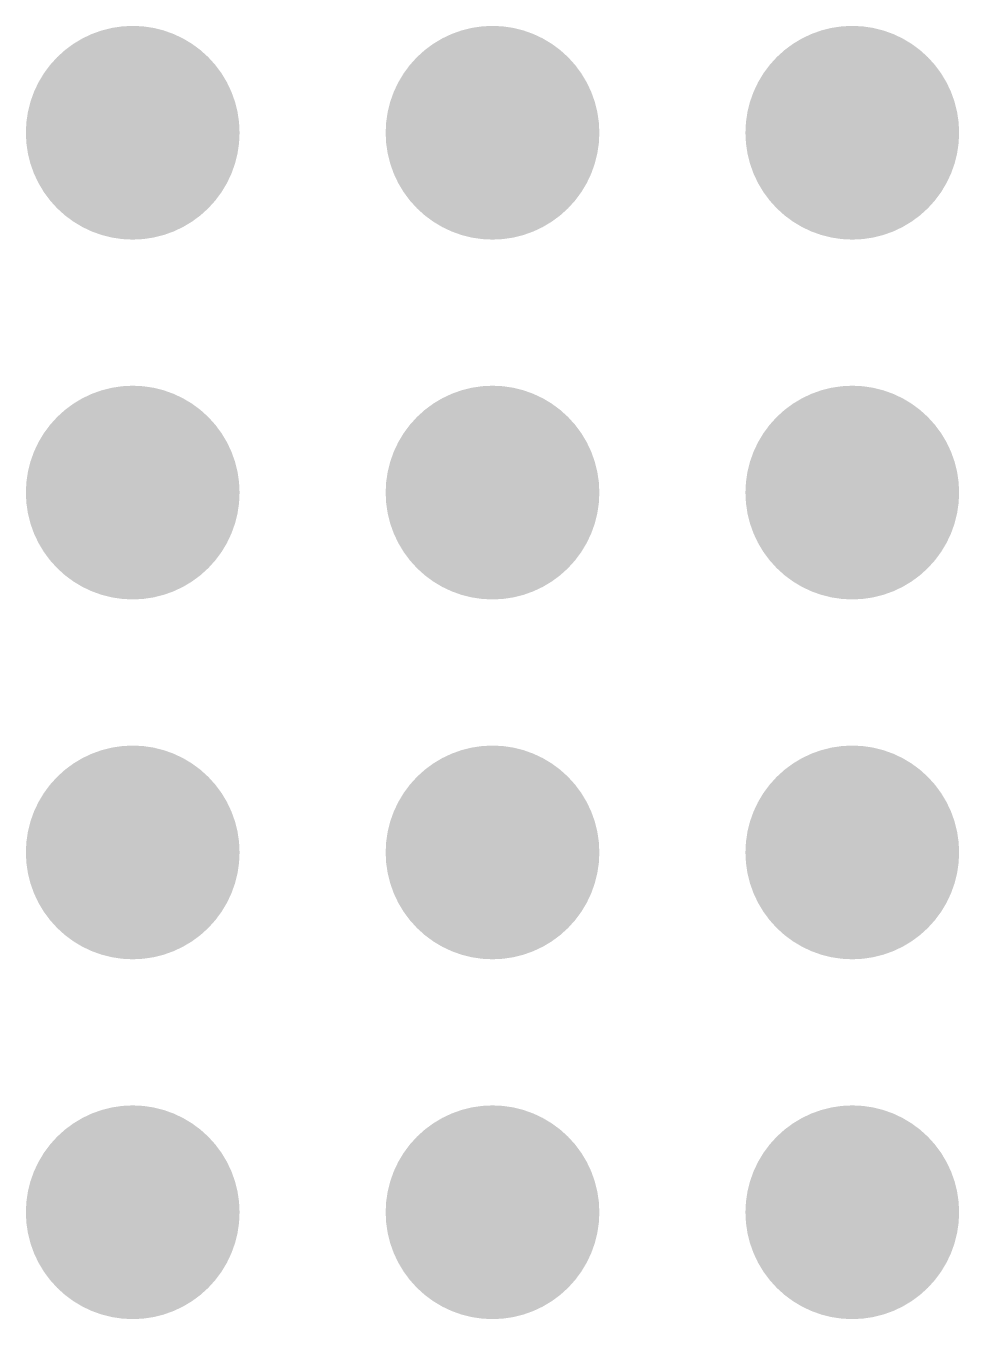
# Model space of a CAD drawing. Extents: x 295 to 953, y 10 to 290.
# Drawn here: x 579.35 to 585.93, y 130.54 to 139.67 of the extents above; entities that cross this region are included whole.
import ezdxf

# ---------------------------------------------------------------- set-up
doc = ezdxf.new("R2010")
doc.units = 0
doc.header["$LTSCALE"] = 5
doc.header["$MEASUREMENT"] = 0
doc.layers.get('0').update_dxf_attribs({"linetype": 'CONTINUOUS', "lineweight": 25})

msp = doc.modelspace()

# ---------------------------------------------------------------- linework, layer by layer
at = {"const_width": 0.7544}
for points in [[(579.7225, 138.9133, 1), (580.4769, 138.9133, 1)], [(582.2625, 138.9133, 1), (583.0169, 138.9133, 1)], [(584.8025, 138.9133, 1), (585.5569, 138.9133, 1)], [(579.7225, 136.3733, 1), (580.4769, 136.3733, 1)], [(582.2625, 136.3733, 1), (583.0169, 136.3733, 1)], [(584.8025, 136.3733, 1), (585.5569, 136.3733, 1)], [(579.7225, 133.8333, 1), (580.4769, 133.8333, 1)], [(582.2625, 133.8333, 1), (583.0169, 133.8333, 1)], [(584.8025, 133.8333, 1), (585.5569, 133.8333, 1)], [(579.7225, 131.2933, 1), (580.4769, 131.2933, 1)], [(582.2625, 131.2933, 1), (583.0169, 131.2933, 1)], [(584.8025, 131.2933, 1), (585.5569, 131.2933, 1)]]:
    msp.add_lwpolyline(points, format="xyb", close=True, dxfattribs=at)

doc.saveas('drawing.dxf')
